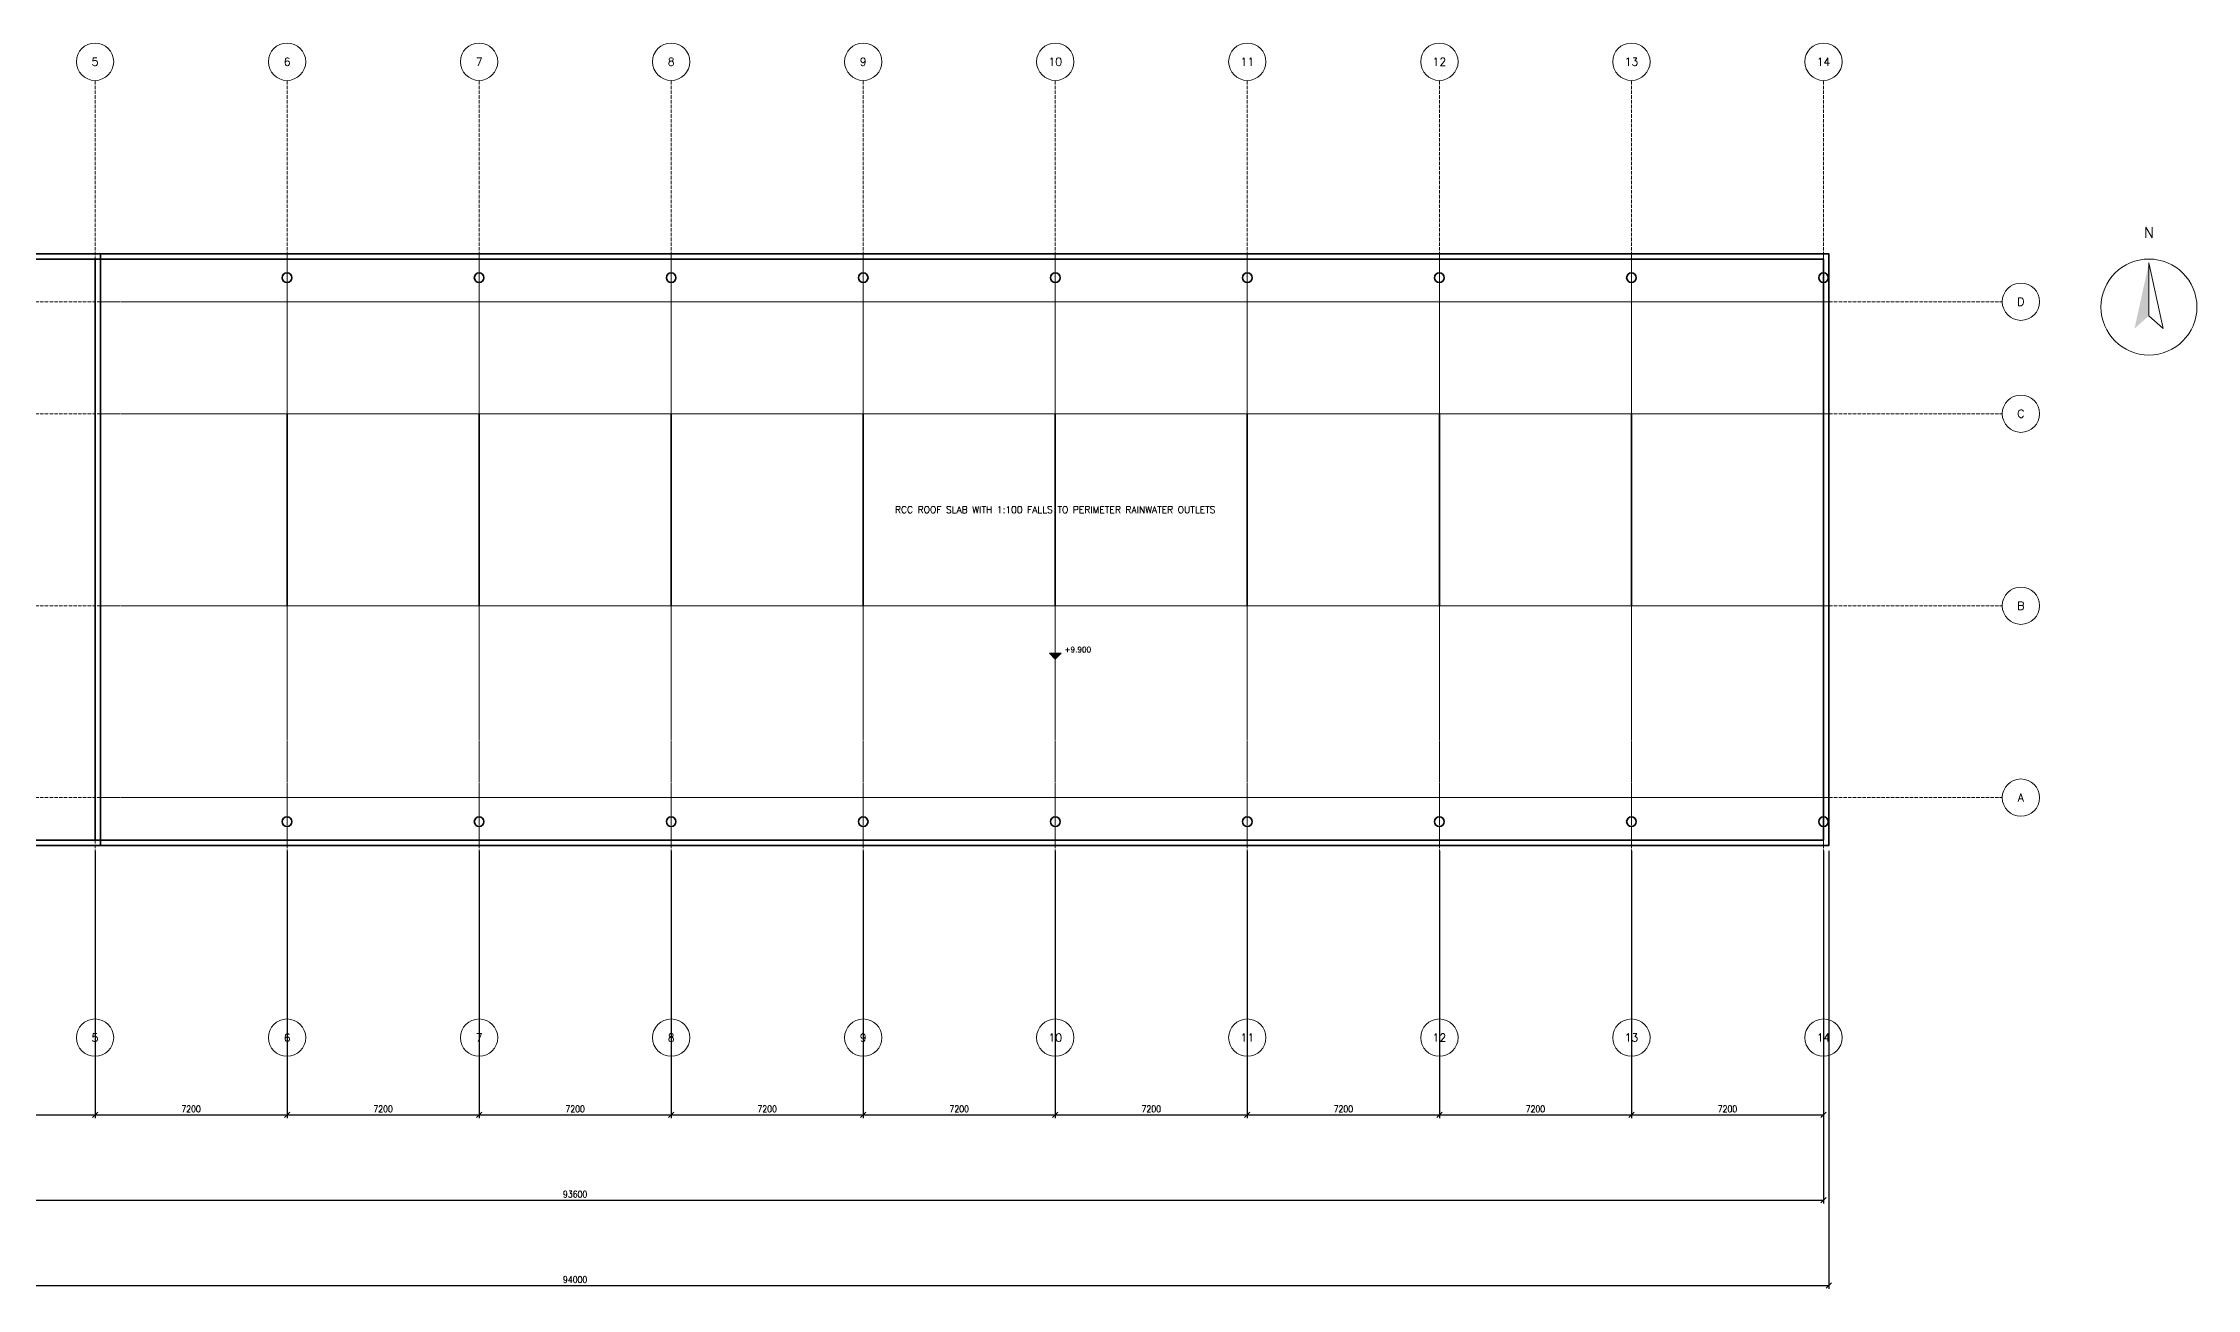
# Model space of a CAD drawing. Header units: millimetres. Extents: x -33945 to 191000, y -348875 to 205218.
# Drawn here: x 26853 to 107600, y -136625 to -89900 of the extents above; entities that cross this region are included whole.
import ezdxf
from ezdxf.enums import TextEntityAlignment as Align

# ---------------------------------------------------------------- set-up
doc = ezdxf.new("R2010")
doc.units = ezdxf.units.MM
doc.header["$LTSCALE"] = 50
doc.linetypes.add('DASHDOT', pattern=[3.556, 2.54, -0.508, 0, -0.508])
doc.linetypes.add('DASHED', pattern=[1.524, 1.27, -0.254])
for name, color, linetype, lineweight in [('A-ANNO-DIMS', 2, 'Continuous', 13), ('A-ANNO-SYMB', 6, 'Continuous', 18), ('A-ANNO-TEXT', 7, 'Continuous', 18), ('A-GRID', 8, 'DASHDOT', 13), ('A-GRID-IDEN', 8, 'Continuous', 13), ('A-ROOF', 30, 'Continuous', 35), ('A-SLAB-EDGE', 7, 'Continuous', 35), ('S-BEAM', 5, 'DASHED', 18)]:
    doc.layers.add(name, color=color, linetype=linetype, lineweight=lineweight)
doc.styles.add('AMA-NOTE', font='romans.shx', dxfattribs={"width": 0.85})
doc.styles.add('AMA-TITLE', font='romand.shx', dxfattribs={"width": 0.9})
doc.dimstyles.new('AMA-100', dxfattribs={"dimscale": 100, "dimtxt": 2.5, "dimasz": 2.5, "dimexe": 1.25, "dimexo": 2, "dimgap": 1, "dimtad": 1, "dimdec": 0, "dimtxsty": 'AMA-NOTE', "dimtsz": 1, "dimcen": 2.5, "dimclrd": 8, "dimclre": 8, "dimclrt": 7, "dimazin": 3, "dimtfac": 1, "dimtmove": 0, "dimatfit": 3})

msp = doc.modelspace()

# ---------------------------------------------------------------- hatches: boundary and pattern name
at = {"layer": 'A-ANNO-SYMB'}
for points in [[(105800, -98144), (105260, -100610), (105800, -100124)], [(64800, -113000), (64580, -112780), (65020, -112780)]]:
    msp.add_hatch(color=7, dxfattribs=at).paths.add_polyline_path(points)

# ---------------------------------------------------------------- linework, layer by layer
for points in [[(105800, -98144), (106340, -100610), (105800, -100124)], [(64800, -113000), (64580, -112780), (65020, -112780)]]:
    msp.add_lwpolyline(points, close=True, dxfattribs=at)
msp.add_circle((105800, -99800), 1800, dxfattribs=at)
at = {"layer": 'A-GRID'}
for p, q in [((28800, -126500), (28800, -91300)), ((36000, -126500), (36000, -91300)), ((43200, -126500), (43200, -91300)), ((50400, -126500), (50400, -91300)), ((57600, -126500), (57600, -91300)), ((64800, -126500), (64800, -91300)), ((72000, -126500), (72000, -91300)), ((79200, -126500), (79200, -91300)), ((86400, -126500), (86400, -91300)), ((93600, -126500), (93600, -91300)), ((-6700, -99600), (100300, -99600)), ((-6700, -103800), (100300, -103800)), ((-6700, -111000), (100300, -111000)), ((-6700, -118200), (100300, -118200))]:
    msp.add_line(p, q, dxfattribs=at)
at = {"layer": 'A-GRID-IDEN'}
for centre in [(28800, -90600), (36000, -90600), (43200, -90600), (50400, -90600), (57600, -90600), (64800, -90600), (72000, -90600), (79200, -90600), (86400, -90600), (93600, -90600), (101000, -99600), (101000, -103800), (101000, -111000), (101000, -118200), (28800, -127200), (36000, -127200), (43200, -127200), (50400, -127200), (57600, -127200), (64800, -127200), (72000, -127200), (79200, -127200), (86400, -127200), (93600, -127200)]:
    msp.add_circle(centre, 700, dxfattribs=at)
at = {"layer": 'A-ROOF'}
for p, q in [((36000, -111000), (36000, -103800)), ((43200, -111000), (43200, -103800)), ((50400, -111000), (50400, -103800)), ((57600, -111000), (57600, -103800)), ((64800, -111000), (64800, -103800)), ((72000, -111000), (72000, -103800)), ((79200, -111000), (79200, -103800)), ((86400, -111000), (86400, -103800)), ((93600, -111000), (93600, -103800))]:
    msp.add_line(p, q, dxfattribs=at)
for points in [[(0, -119800), (93600, -119800), (93600, -98000), (0, -98000)], [(7000, -120000), (29000, -120000), (29000, -97800), (7000, -97800)], [(7200, -119800), (28800, -119800), (28800, -98000), (7200, -98000)]]:
    msp.add_lwpolyline(points, close=True, dxfattribs=at)
for centre in [(36000, -98700), (43200, -98700), (50400, -98700), (57600, -98700), (64800, -98700), (72000, -98700), (79200, -98700), (86400, -98700), (93600, -98700), (36000, -119100), (43200, -119100), (50400, -119100), (57600, -119100), (64800, -119100), (72000, -119100), (79200, -119100), (86400, -119100), (93600, -119100)]:
    msp.add_circle(centre, 180, dxfattribs=at)
at = {"layer": 'A-SLAB-EDGE'}
msp.add_lwpolyline([(-200, -120000), (93800, -120000), (93800, -97800), (-200, -97800)], close=True, dxfattribs=at)
at = {"layer": 'S-BEAM'}
for p, q in [((36000, -120000), (36000, -97800)), ((43200, -120000), (43200, -97800)), ((50400, -120000), (50400, -97800)), ((57600, -120000), (57600, -97800)), ((64800, -120000), (64800, -97800)), ((72000, -120000), (72000, -97800)), ((79200, -120000), (79200, -97800)), ((86400, -120000), (86400, -97800)), ((93600, -120000), (93600, -97800)), ((29000, -99600), (93800, -99600)), ((29000, -103800), (93800, -103800)), ((29000, -111000), (93800, -111000)), ((29000, -118200), (93800, -118200))]:
    msp.add_line(p, q, dxfattribs=at)

# ---------------------------------------------------------------- texts
at = {"layer": 'A-ANNO-SYMB', "style": 'AMA-TITLE'}
msp.add_text('N', height=400, dxfattribs=at).set_placement((105800, -97010), align=Align.MIDDLE_CENTER)
at = {"layer": 'A-ANNO-SYMB', "style": 'AMA-NOTE'}
msp.add_text('+9.900', height=200, dxfattribs=at).set_placement((65150, -112648), align=Align.MIDDLE_LEFT)
at = {"layer": 'A-ANNO-TEXT', "style": 'AMA-NOTE'}
msp.add_text('RCC ROOF SLAB WITH 1:100 FALLS TO PERIMETER RAINWATER OUTLETS', height=250, dxfattribs=at).set_placement((64800, -107400), align=Align.MIDDLE_CENTER)
at = {"layer": 'A-GRID-IDEN', "style": 'AMA-TITLE'}
for s, p in [('5', (28800, -90600)), ('6', (36000, -90600)), ('7', (43200, -90600)), ('8', (50400, -90600)), ('9', (57600, -90600)), ('10', (64800, -90600)), ('11', (72000, -90600)), ('12', (79200, -90600)), ('13', (86400, -90600)), ('14', (93600, -90600)), ('D', (101000, -99600)), ('C', (101000, -103800)), ('B', (101000, -111000)), ('A', (101000, -118200)), ('5', (28800, -127200)), ('6', (36000, -127200)), ('7', (43200, -127200)), ('8', (50400, -127200)), ('9', (57600, -127200)), ('10', (64800, -127200)), ('11', (72000, -127200)), ('12', (79200, -127200)), ('13', (86400, -127200)), ('14', (93600, -127200))]:
    msp.add_text(s, height=300, dxfattribs=at).set_placement(p, align=Align.MIDDLE_CENTER)

# ---------------------------------------------------------------- dimensions: what is measured, and where the dimension line sits
at = {"layer": 'A-ANNO-DIMS'}
for base, p1, p2 in [((-200, -136500), (-200, -120000), (93800, -120000)), ((0, -133300), (0, -120000), (93600, -120000)), ((21600, -130100), (21600, -120000), (28800, -120000)), ((28800, -130100), (28800, -120000), (36000, -120000)), ((36000, -130100), (36000, -120000), (43200, -120000)), ((43200, -130100), (43200, -120000), (50400, -120000)), ((50400, -130100), (50400, -120000), (57600, -120000)), ((57600, -130100), (57600, -120000), (64800, -120000)), ((64800, -130100), (64800, -120000), (72000, -120000)), ((72000, -130100), (72000, -120000), (79200, -120000)), ((79200, -130100), (79200, -120000), (86400, -120000)), ((86400, -130100), (86400, -120000), (93600, -120000))]:
    msp.add_linear_dim(base=base, p1=p1, p2=p2, dimstyle='AMA-100', dxfattribs=at).render()

doc.saveas('drawing.dxf')
